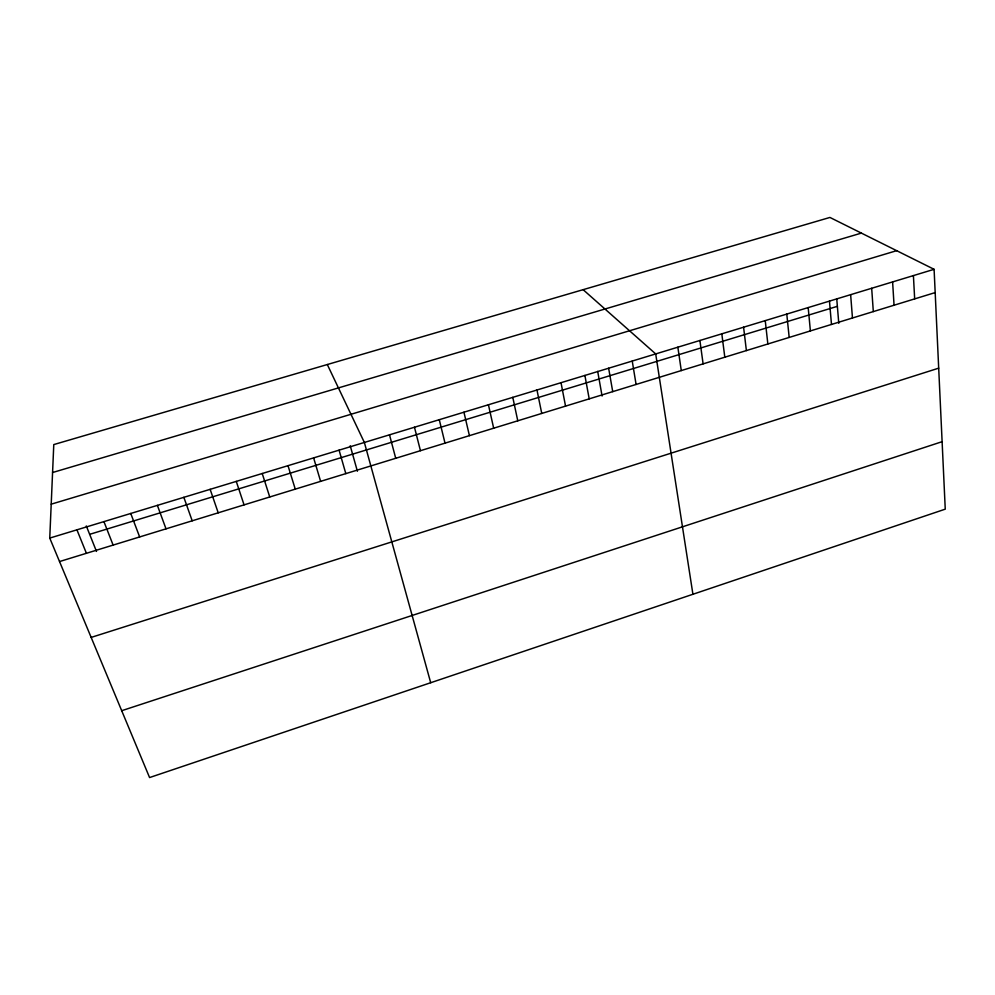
<?xml version="1.0" encoding="UTF-8"?>
<svg xmlns="http://www.w3.org/2000/svg" width="995" height="995" viewBox="0 0 995 995"><rect width="100%" height="100%" fill="white"/><g stroke="black" fill="none" stroke-linecap="round" stroke-linejoin="round"><path stroke-width="1.49" d="M49.75 538.084L53.78 444.578L829.929 217.445L934.094 269.309L945.25 509.154L149.573 777.555L49.75 538.084L934.094 269.309M121.713 710.704L942.116 441.68M91.154 637.409L938.695 368.162M59.538 561.553L935.176 292.592M89.662 534.34L837.367 306.323M51.218 504.166L896.657 250.678M52.573 472.525L861.384 233.104M583.12 289.669L655.693 353.921L692.918 594.276M327.305 364.531L364.369 442.464L430.698 682.719M76.926 529.825L86.416 553.295M86.304 525.945L96.49 551.417M103.928 521.616L113.119 545.086M130.743 513.47L139.648 536.939M157.384 505.373L166.016 528.842M183.851 497.326L192.197 520.795M210.144 489.329L218.216 512.811M236.275 481.393L244.061 504.863M262.22 473.508L269.744 496.978M288.003 465.672L295.266 489.142M313.624 457.887L320.626 481.356M339.084 450.15L345.812 473.62M350.215 445.76L357.404 471.232M389.505 434.827L395.724 458.285M414.467 427.228L420.45 450.685M439.28 419.691L445.014 443.148M463.944 412.204L469.416 435.648M488.433 404.754L493.669 428.198M512.786 397.353L517.773 420.798M536.977 390.003L541.74 413.435M561.018 382.702L565.546 406.122M584.898 375.438L589.202 398.858M597.697 371.384L602.087 396.035M608.641 368.225L612.721 391.632M632.235 361.048L636.091 384.456M677.856 347.18L681.276 370.575M699.895 340.489L703.104 363.871M721.81 333.822L724.808 357.205M743.588 327.206L746.387 350.576M765.242 320.626L767.854 343.984M786.784 314.084L789.184 337.429M808.189 307.579L810.39 330.912M829.469 301.112L831.484 324.432M836.733 298.749L838.785 323.3M850.638 294.669L852.466 317.99M871.682 288.276L873.311 311.584M892.602 281.921L894.057 305.216M913.41 275.59L914.666 298.886"/></g></svg>
